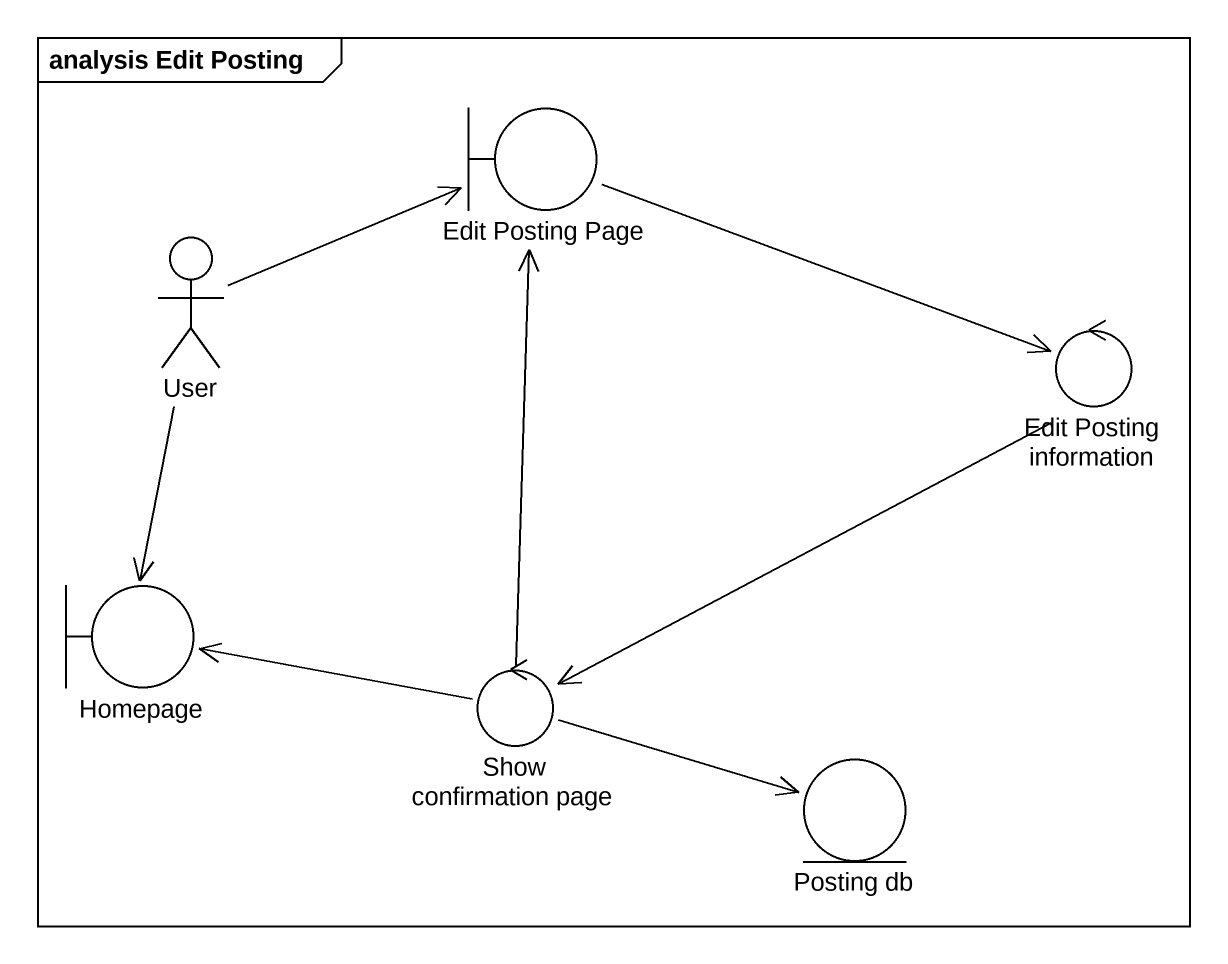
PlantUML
@startuml
mainframe analysis Edit Posting
boundary "Edit Posting Page" as Edit_Posting_Page
actor User
control "Edit Posting information" as Edit_Posting_information
boundary Homepage
control "Show confirmation page" as Show_confirmation_page
entity "Posting db" as Posting_db
Edit_Posting_Page -right-> Edit_Posting_information
User -right-> Edit_Posting_Page
User --> Homepage
Edit_Posting_information -left-> Show_confirmation_page
Show_confirmation_page -up-> Edit_Posting_Page
Show_confirmation_page -left-> Homepage
Show_confirmation_page -right-> Posting_db
@enduml
